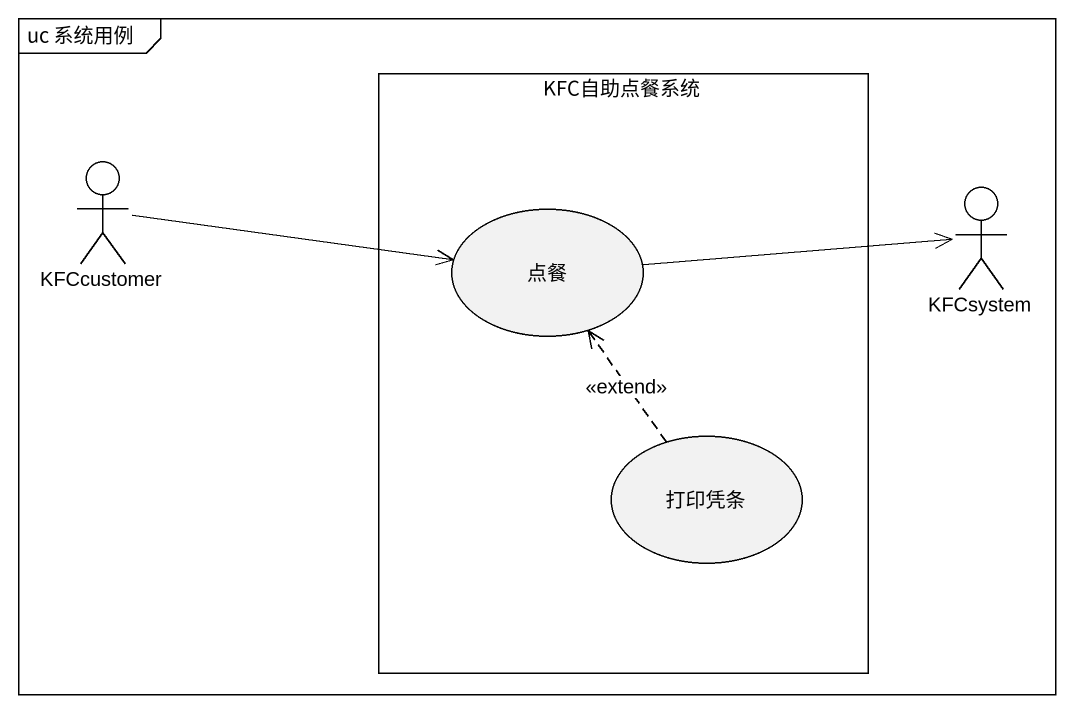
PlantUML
@startuml
mainframe uc 系统用例
rectangle KFC自助点餐系统 {
  usecase 点餐
  usecase 打印凭条
}
actor KFCcustomer
actor KFCsystem
KFCcustomer -right-> 点餐
点餐 -right-> KFCsystem
打印凭条 .up.> 点餐 : <<extend>>
@enduml
